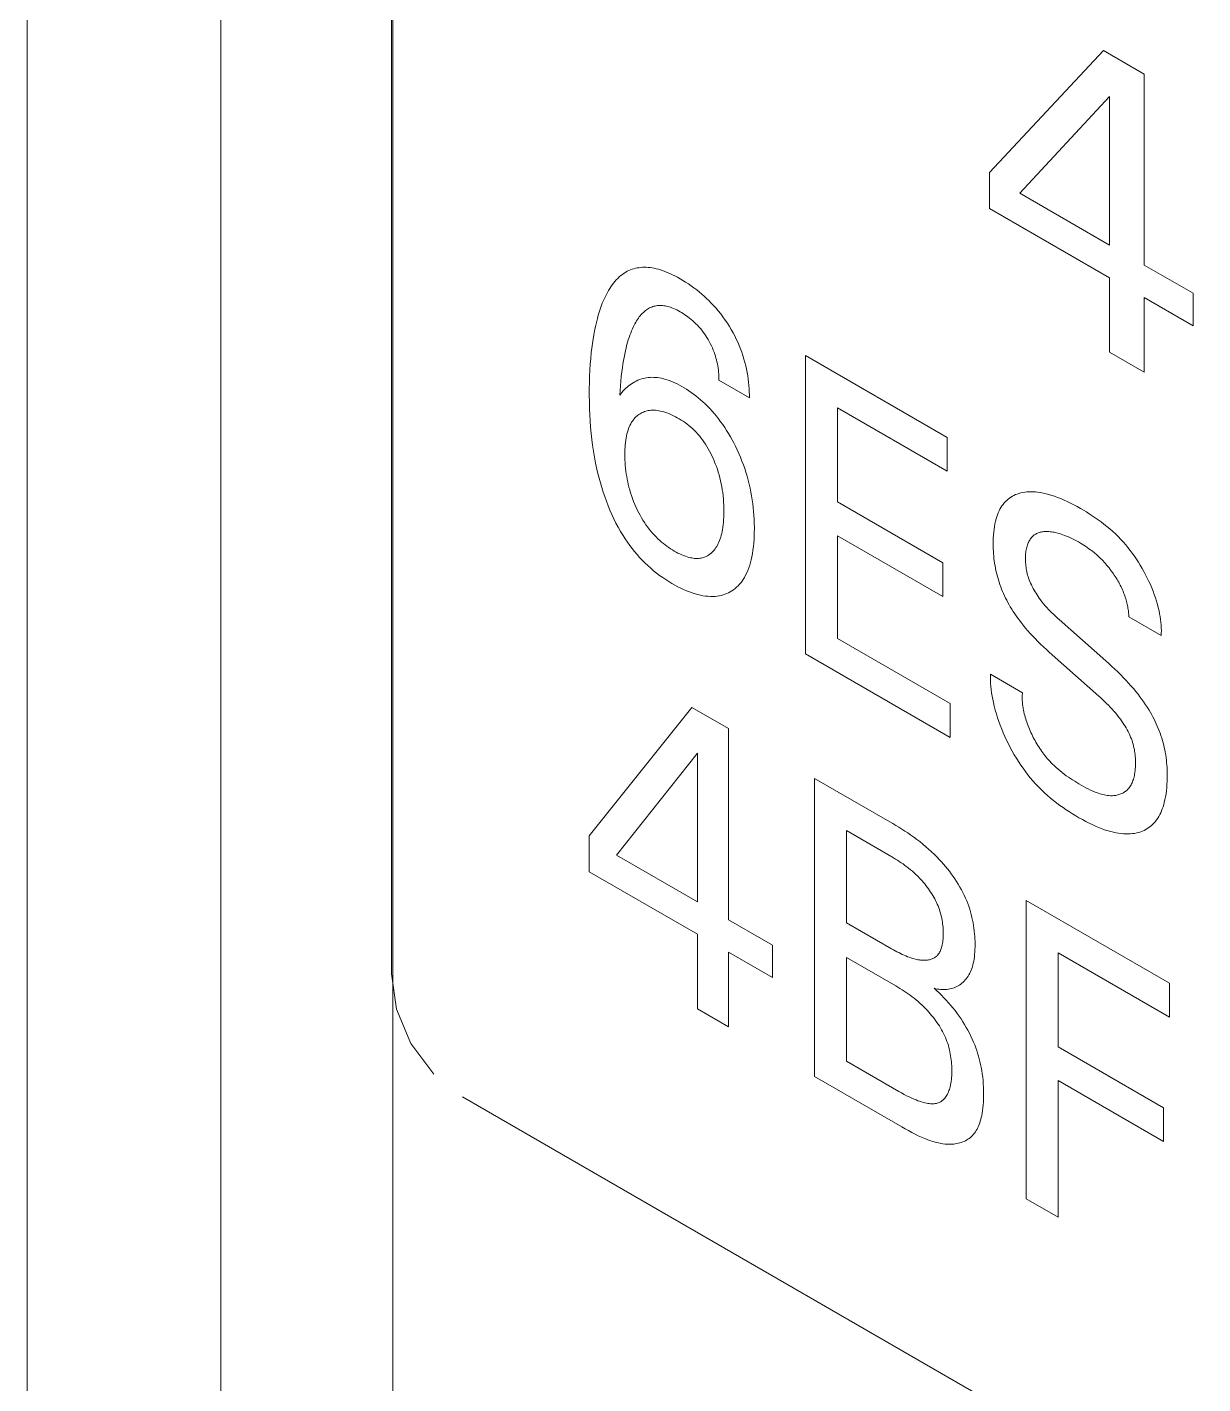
# Model space of a CAD drawing. Header units: inches. Extents: x 67578 to 72421, y -34894 to -31675.
# Drawn here: x 69238.92 to 69246.6, y -33395.73 to -33386.87 of the extents above; entities that cross this region are included whole.
import ezdxf

# ---------------------------------------------------------------- set-up
doc = ezdxf.new("R2010")
doc.units = ezdxf.units.IN
doc.header["$MEASUREMENT"] = 0

# ---------------------------------------------------------------- blocks, each defined once
blk = doc.blocks.new('ET200S')
at = {"lineweight": 0}
for p, q in [((64.7269, -33.3791), (64.7269, 36.9319)), ((65.428, 36.9285), (65.428, -28.555)), ((65.434, -33.3791), (65.434, 36.9319)), ((63.9314, -23.4709), (63.9314, -32.9199)), ((67.8846, -25.2636), (68.3522, -24.7628)), ((68.3522, -24.7628), (68.5198, -24.8596)), ((68.5198, -24.8596), (68.5198, -25.6442)), ((68.3778, -24.952), (68.0087, -25.3491)), ((68.3778, -25.5622), (68.3778, -24.952)), ((67.8846, -25.4112), (67.8846, -25.2636)), ((68.0087, -25.3491), (68.3778, -25.5622)), ((68.3778, -25.6959), (67.8846, -25.4112)), ((68.5198, -25.6442), (68.7205, -25.7601)), ((68.3778, -26.0023), (68.3778, -25.6959)), ((68.7205, -25.8938), (68.5198, -25.7779)), ((68.5198, -25.7779), (68.5198, -26.0843)), ((68.7205, -25.7601), (68.7205, -25.8938)), ((67.1289, -26.0161), (67.7107, -26.352)), ((67.1289, -27.2409), (67.1289, -26.0161)), ((68.5198, -26.0843), (68.3778, -26.0023)), ((66.8982, -26.1893), (66.773, -26.1171)), ((67.7107, -26.4909), (67.2595, -26.2304)), ((67.2595, -26.2304), (67.2595, -26.6167)), ((67.7107, -26.352), (67.7107, -26.4909)), ((67.2595, -26.6167), (67.6931, -26.867)), ((67.6931, -27.0059), (67.2595, -26.7555)), ((67.2595, -26.7555), (67.2595, -27.1774)), ((67.6931, -26.867), (67.6931, -27.0059)), ((68.1701, -27.0999), (68.3622, -27.2698)), ((68.5896, -27.1658), (68.457, -27.0893)), ((67.2595, -27.1774), (67.7229, -27.4449)), ((67.7229, -27.5838), (67.1289, -27.2409)), ((68.3338, -27.4149), (68.1417, -27.2449)), ((67.8887, -27.3245), (68.0199, -27.4003)), ((66.2406, -27.9887), (66.6614, -27.4609)), ((66.6614, -27.4609), (66.8123, -27.548)), ((67.7229, -27.4449), (67.7229, -27.5838)), ((66.8123, -27.548), (66.8123, -28.3327)), ((66.6844, -27.6486), (66.3522, -28.0671)), ((66.6844, -28.2588), (66.6844, -27.6486)), ((67.1661, -27.7523), (67.4753, -27.9308)), ((67.1661, -28.977), (67.1661, -27.7523)), ((67.2967, -27.9665), (67.2967, -28.345)), ((66.2406, -28.1363), (66.2406, -27.9887)), ((66.3522, -28.0671), (66.6844, -28.2588)), ((66.6844, -28.3925), (66.2406, -28.1363)), ((68.0355, -28.2542), (68.6234, -28.5936)), ((68.0355, -29.4789), (68.0355, -28.2542)), ((66.8123, -28.3327), (66.9929, -28.4369)), ((67.2967, -28.345), (67.4825, -28.4522)), ((66.6844, -28.6989), (66.6844, -28.3925)), ((66.8123, -28.4663), (66.8123, -28.7727)), ((66.9929, -28.5706), (66.8123, -28.4663)), ((66.9929, -28.4369), (66.9929, -28.5706)), ((68.6234, -28.7325), (68.166, -28.4684)), ((68.166, -28.4684), (68.166, -28.8547)), ((67.2967, -28.4873), (67.2967, -28.9135)), ((65.4485, -28.7001), (65.428, -28.555)), ((68.6234, -28.5936), (68.6234, -28.7325)), ((65.5079, -28.8415), (65.4485, -28.7001)), ((66.8123, -28.7727), (66.6844, -28.6989)), ((65.6018, -28.9671), (65.5079, -28.8415)), ((68.166, -28.8547), (68.5997, -29.1051)), ((67.2967, -28.9135), (67.5125, -29.0381)), ((67.524, -29.1836), (67.1661, -28.977)), ((68.5997, -29.2439), (68.166, -28.9936)), ((68.166, -28.9936), (68.166, -29.5543)), ((65.7194, -29.0597), (75.6189, -34.7751)), ((68.5997, -29.1051), (68.5997, -29.2439)), ((68.166, -29.5543), (68.0355, -29.4789))]:
    blk.add_line(p, q, dxfattribs=at)
for points in [[(66.8982, -26.1893), (66.8981, -26.177), (66.8978, -26.1645), (66.8971, -26.1517), (66.8962, -26.1388), (66.8949, -26.1256), (66.8933, -26.1124), (66.8914, -26.099), (66.8891, -26.0854), (66.8864, -26.0716), (66.8834, -26.0578), (66.8799, -26.0438), (66.876, -26.0299), (66.8717, -26.0158), (66.867, -26.0018), (66.8618, -25.9878), (66.8565, -25.9744), (66.8507, -25.9612), (66.8445, -25.9479), (66.838, -25.9348), (66.8311, -25.9219), (66.8239, -25.909), (66.8163, -25.8964), (66.8078, -25.8829), (66.7989, -25.8697), (66.7897, -25.8568), (66.7802, -25.8443), (66.7704, -25.8321), (66.7604, -25.8203), (66.7512, -25.8099), (66.7417, -25.7999), (66.7322, -25.7902), (66.7224, -25.7809), (66.7126, -25.7719), (66.7027, -25.7632), (66.6928, -25.7549), (66.6816, -25.7459), (66.6703, -25.7374), (66.659, -25.7292), (66.6476, -25.7214), (66.6363, -25.714), (66.6248, -25.707), (66.6134, -25.7003), (66.6029, -25.6944), (66.5924, -25.6889), (66.5819, -25.6836), (66.5714, -25.6788), (66.561, -25.6742), (66.5506, -25.6701), (66.5417, -25.6669), (66.5329, -25.664), (66.5242, -25.6614), (66.5155, -25.6591), (66.5069, -25.6572), (66.4984, -25.6556), (66.49, -25.6544), (66.4821, -25.6536), (66.4743, -25.6532), (66.4666, -25.6531), (66.459, -25.6533), (66.4516, -25.6539), (66.4442, -25.6548), (66.437, -25.656), (66.4299, -25.6575), (66.423, -25.6594), (66.4162, -25.6615), (66.4095, -25.664), (66.403, -25.6667), (66.3967, -25.6698), (66.3906, -25.6731), (66.3834, -25.6775), (66.3765, -25.6823), (66.3698, -25.6875), (66.3633, -25.693), (66.3571, -25.6989), (66.3511, -25.7051), (66.3454, -25.7116), (66.3398, -25.7184), (66.3345, -25.7255), (66.3293, -25.7329), (66.3244, -25.7405), (66.3196, -25.7483), (66.315, -25.7563), (66.3093, -25.7671), (66.3039, -25.7781), (66.2988, -25.7895), (66.294, -25.8011), (66.2894, -25.813), (66.2851, -25.8252), (66.2811, -25.8376), (66.2773, -25.8502), (66.2737, -25.863), (66.2695, -25.8796), (66.2656, -25.8965), (66.2621, -25.9137), (66.2588, -25.9311), (66.2559, -25.9488), (66.2533, -25.9668), (66.251, -25.9849), (66.2489, -26.0032), (66.2465, -26.0273), (66.2446, -26.0516), (66.2431, -26.0762), (66.2419, -26.101), (66.2411, -26.1261), (66.2407, -26.1514), (66.2406, -26.1768), (66.2409, -26.2081)], [(66.3658, -26.1788), (66.367, -26.1594), (66.3684, -26.1401), (66.37, -26.1209), (66.3719, -26.1019), (66.3741, -26.0831), (66.3765, -26.0644), (66.3786, -26.0505), (66.3808, -26.0367), (66.3833, -26.0231), (66.3859, -26.0097), (66.3888, -25.9964), (66.3919, -25.9834), (66.3952, -25.9705), (66.398, -25.9608), (66.4009, -25.9512), (66.4039, -25.9417), (66.4072, -25.9324), (66.4106, -25.9233), (66.4142, -25.9143), (66.4179, -25.9056), (66.4219, -25.897), (66.425, -25.8909), (66.4281, -25.8849), (66.4314, -25.879), (66.4348, -25.8733), (66.4383, -25.8677), (66.442, -25.8623), (66.4458, -25.8571), (66.4497, -25.8521), (66.4539, -25.8473), (66.4581, -25.8427), (66.4626, -25.8384), (66.4672, -25.8343), (66.4721, -25.8305), (66.4759, -25.8277), (66.4799, -25.8251), (66.484, -25.8226), (66.4882, -25.8204), (66.4925, -25.8183), (66.4969, -25.8165), (66.5015, -25.8149), (66.5061, -25.8134), (66.5108, -25.8123), (66.5156, -25.8113), (66.5205, -25.8106), (66.5256, -25.8101), (66.5307, -25.81), (66.5359, -25.81), (66.5411, -25.8104), (66.5463, -25.811), (66.5517, -25.8118), (66.5571, -25.8129), (66.5626, -25.8142), (66.5681, -25.8158), (66.5737, -25.8176), (66.5802, -25.8199), (66.5868, -25.8226), (66.5934, -25.8255), (66.6001, -25.8286), (66.6067, -25.832), (66.6134, -25.8357), (66.6199, -25.8395), (66.6264, -25.8435), (66.6329, -25.8478), (66.6394, -25.8523), (66.6458, -25.857), (66.6523, -25.8619), (66.6586, -25.8671), (66.6653, -25.8728), (66.6718, -25.8787), (66.6783, -25.8849), (66.6846, -25.8914), (66.6909, -25.8981), (66.697, -25.9052), (66.7026, -25.9121), (66.7082, -25.9193), (66.7135, -25.9266), (66.7187, -25.9342), (66.7236, -25.9419), (66.7284, -25.9498), (66.7332, -25.9583), (66.7377, -25.9668), (66.742, -25.9755), (66.746, -25.9842), (66.7498, -25.993), (66.7532, -26.0018), (66.756, -26.0099), (66.7586, -26.0179), (66.761, -26.0259), (66.7631, -26.0339), (66.765, -26.0418), (66.7666, -26.0497), (66.7681, -26.0576), (66.7695, -26.0664), (66.7706, -26.0752), (66.7715, -26.0838), (66.7722, -26.0923), (66.7727, -26.1007), (66.773, -26.109), (66.773, -26.1171)], [(66.9182, -26.7032), (66.9176, -26.6877), (66.9167, -26.6721), (66.9155, -26.6563), (66.914, -26.6403), (66.9121, -26.6242), (66.9099, -26.608), (66.9073, -26.5922), (66.9044, -26.5762), (66.9011, -26.5602), (66.8974, -26.544), (66.8934, -26.5278), (66.8889, -26.5115), (66.8839, -26.4952), (66.8789, -26.4798), (66.8735, -26.4644), (66.8676, -26.449), (66.8615, -26.4336), (66.8549, -26.4183), (66.848, -26.4031), (66.8407, -26.3879), (66.8341, -26.3748), (66.8271, -26.3618), (66.82, -26.3489), (66.8125, -26.3362), (66.8048, -26.3236), (66.7968, -26.3113), (66.7886, -26.2992), (66.7801, -26.2873), (66.7716, -26.276), (66.7628, -26.265), (66.7539, -26.2543), (66.7447, -26.2439), (66.7354, -26.2338), (66.7259, -26.224), (66.7163, -26.2146), (66.7066, -26.2055), (66.6972, -26.1972), (66.6877, -26.1892), (66.6782, -26.1815), (66.6686, -26.1742), (66.659, -26.1672), (66.6493, -26.1605), (66.6396, -26.1542), (66.6299, -26.1482), (66.6201, -26.1425), (66.6107, -26.1373), (66.6013, -26.1325), (66.5919, -26.1279), (66.5825, -26.1238), (66.5732, -26.12), (66.5639, -26.1166), (66.5548, -26.1136), (66.5456, -26.1111), (66.5366, -26.109), (66.5287, -26.1075), (66.5208, -26.1063), (66.513, -26.1056), (66.5054, -26.1052), (66.4978, -26.1051), (66.4904, -26.1054), (66.4831, -26.106), (66.4759, -26.107), (66.4689, -26.1082), (66.462, -26.1098), (66.4546, -26.1119), (66.4475, -26.1144), (66.4405, -26.1172), (66.4336, -26.1203), (66.427, -26.1238), (66.4205, -26.1275), (66.4142, -26.1315), (66.408, -26.1358), (66.402, -26.1404), (66.3962, -26.1452), (66.3904, -26.1503), (66.3847, -26.1558), (66.3795, -26.1612), (66.3746, -26.167), (66.3701, -26.1728), (66.3658, -26.1788)], [(66.2409, -26.2081), (66.2416, -26.2333), (66.2426, -26.2587), (66.2441, -26.2843), (66.246, -26.3101), (66.2484, -26.3362), (66.2511, -26.36), (66.2542, -26.384), (66.2578, -26.4082), (66.2619, -26.4326), (66.2666, -26.4572), (66.2719, -26.4819), (66.2763, -26.5006), (66.281, -26.5194), (66.2862, -26.5383), (66.2917, -26.5572), (66.2977, -26.5762), (66.3041, -26.5951), (66.311, -26.6141), (66.3179, -26.6322), (66.3253, -26.6501), (66.3331, -26.668), (66.3414, -26.6858), (66.3502, -26.7034), (66.3594, -26.7208), (66.3691, -26.738), (66.3793, -26.7549), (66.3881, -26.7686), (66.3973, -26.7821), (66.4068, -26.7954), (66.4166, -26.8083), (66.4266, -26.8209), (66.4368, -26.8331), (66.4473, -26.8449), (66.458, -26.8563), (66.4688, -26.8673), (66.4807, -26.8786), (66.4927, -26.8894), (66.5049, -26.8997), (66.5172, -26.9095), (66.5296, -26.9188), (66.542, -26.9277), (66.5545, -26.936), (66.567, -26.944), (66.5796, -26.9515), (66.5917, -26.9584), (66.6038, -26.9649), (66.6159, -26.971), (66.6279, -26.9766), (66.6399, -26.9818), (66.6519, -26.9865), (66.6637, -26.9907), (66.6755, -26.9945), (66.6862, -26.9974), (66.6968, -26.9999), (66.7074, -27.0019), (66.7177, -27.0035), (66.728, -27.0045), (66.7381, -27.0051), (66.748, -27.0051), (66.7577, -27.0046), (66.7661, -27.0037), (66.7742, -27.0024), (66.7822, -27.0006), (66.7901, -26.9985), (66.7977, -26.996), (66.8051, -26.993), (66.8123, -26.9897), (66.8194, -26.986), (66.8262, -26.9819), (66.8329, -26.9773), (66.8393, -26.9723), (66.8456, -26.967), (66.8515, -26.9613), (66.8573, -26.9552), (66.8627, -26.9488), (66.8679, -26.942), (66.8728, -26.9349), (66.8775, -26.9274), (66.8826, -26.9181), (66.8874, -26.9084), (66.8918, -26.8982), (66.8958, -26.8877), (66.8994, -26.8768), (66.9027, -26.8655), (66.9056, -26.854), (66.9082, -26.8422), (66.9108, -26.8286), (66.9129, -26.8147), (66.9147, -26.8005), (66.9161, -26.7861), (66.9172, -26.7714), (66.9179, -26.7565), (66.9184, -26.7415), (66.9185, -26.7262), (66.9182, -26.7032)], [(66.449, -26.2546), (66.4534, -26.252), (66.458, -26.2497), (66.4628, -26.2476), (66.4676, -26.2457), (66.4726, -26.2441), (66.4777, -26.2428), (66.4829, -26.2417), (66.4882, -26.2409), (66.4936, -26.2404), (66.5, -26.2401), (66.5065, -26.2402), (66.513, -26.2406), (66.5197, -26.2413), (66.5265, -26.2424), (66.5334, -26.2437), (66.5403, -26.2454), (66.5473, -26.2473), (66.555, -26.2498), (66.5628, -26.2526), (66.5706, -26.2557), (66.5784, -26.259), (66.5863, -26.2627), (66.5942, -26.2667), (66.6021, -26.271), (66.61, -26.2755), (66.618, -26.2804), (66.6261, -26.2856), (66.634, -26.2911), (66.642, -26.2969), (66.6499, -26.3031), (66.6577, -26.3096), (66.6654, -26.3166), (66.6725, -26.3234), (66.6794, -26.3305), (66.6862, -26.338), (66.6928, -26.3457), (66.6993, -26.3537), (66.7056, -26.362), (66.7116, -26.3705), (66.7177, -26.3795), (66.7235, -26.3888), (66.729, -26.3982), (66.7343, -26.4078), (66.7393, -26.4175), (66.7441, -26.4273), (66.7487, -26.4372), (66.7536, -26.4486), (66.7582, -26.46), (66.7625, -26.4714), (66.7665, -26.4829), (66.7701, -26.4943), (66.7735, -26.5057), (66.7768, -26.518), (66.7797, -26.5303), (66.7824, -26.5425), (66.7847, -26.5546), (66.7867, -26.5666), (66.7884, -26.5785), (66.79, -26.5918), (66.7912, -26.6048), (66.7922, -26.6177), (66.7928, -26.6305), (66.7932, -26.6432), (66.7933, -26.6557), (66.7932, -26.6669), (66.7929, -26.678), (66.7924, -26.689), (66.7916, -26.6998), (66.7905, -26.7104), (66.7892, -26.7208), (66.7876, -26.731), (66.7861, -26.7388), (66.7844, -26.7464), (66.7826, -26.7539), (66.7805, -26.7611), (66.7783, -26.7682), (66.7758, -26.7751), (66.7731, -26.7817), (66.7702, -26.7881), (66.7673, -26.7938), (66.7641, -26.7993), (66.7608, -26.8045), (66.7573, -26.8095), (66.7536, -26.8143), (66.7497, -26.8188), (66.7456, -26.823), (66.7412, -26.827), (66.7352, -26.8318)], [(66.7352, -26.8318), (66.7307, -26.8349), (66.7261, -26.8378), (66.7212, -26.8403), (66.7163, -26.8425), (66.7111, -26.8444), (66.7058, -26.846), (66.7004, -26.8472), (66.6951, -26.8481), (66.6898, -26.8486), (66.6844, -26.8489), (66.6788, -26.8488), (66.6732, -26.8485), (66.6674, -26.8479), (66.6616, -26.847), (66.6558, -26.8458), (66.6498, -26.8444), (66.6425, -26.8423), (66.6351, -26.8399), (66.6276, -26.8371), (66.6201, -26.834), (66.6125, -26.8305), (66.6049, -26.8268), (66.5973, -26.8228), (66.5897, -26.8185), (66.5822, -26.814), (66.5747, -26.8093), (66.5672, -26.8043), (66.5597, -26.799), (66.5522, -26.7935), (66.5448, -26.7877), (66.5375, -26.7816), (66.5302, -26.7753), (66.5227, -26.7682), (66.5152, -26.7608), (66.5078, -26.7532), (66.5006, -26.7452), (66.4935, -26.7369), (66.4866, -26.7284), (66.48, -26.7196), (66.4734, -26.7104), (66.467, -26.701), (66.4609, -26.6914), (66.455, -26.6817), (66.4494, -26.6717), (66.444, -26.6617), (66.4388, -26.6515), (66.4331, -26.6396), (66.4278, -26.6275), (66.4228, -26.6154), (66.4181, -26.6033), (66.4138, -26.5911), (66.4099, -26.579), (66.4066, -26.5678), (66.4036, -26.5567), (66.4008, -26.5457), (66.3984, -26.5347), (66.3962, -26.5237), (66.3942, -26.5129), (66.3925, -26.5021), (66.3909, -26.4901), (66.3896, -26.4783), (66.3885, -26.4666), (66.3877, -26.455), (66.3871, -26.4435), (66.3868, -26.4322), (66.3867, -26.4209), (66.3869, -26.411), (66.3872, -26.4011), (66.3877, -26.3914), (66.3884, -26.3819), (66.3893, -26.3725), (66.3905, -26.3632), (66.392, -26.3542), (66.3937, -26.3454), (66.3954, -26.3376), (66.3974, -26.3301), (66.3996, -26.3228), (66.4021, -26.3157), (66.4048, -26.3088), (66.4077, -26.3023), (66.4109, -26.2959), (66.4144, -26.2899), (66.4175, -26.2851), (66.4209, -26.2804), (66.4244, -26.276), (66.4281, -26.2718), (66.4319, -26.2679), (66.4359, -26.2642), (66.4401, -26.2608), (66.4445, -26.2576), (66.449, -26.2546)], [(68.5896, -27.1658), (68.5901, -27.1552), (68.5903, -27.1443), (68.59, -27.1333), (68.5894, -27.1221), (68.5884, -27.1108), (68.5871, -27.0993), (68.5854, -27.0877), (68.5833, -27.076), (68.5809, -27.0642), (68.5778, -27.0509), (68.5743, -27.0375), (68.5703, -27.024), (68.566, -27.0105), (68.5614, -26.997), (68.5563, -26.9834), (68.5509, -26.9699), (68.5452, -26.9565), (68.5391, -26.943), (68.5326, -26.9295), (68.5259, -26.9162), (68.5188, -26.903), (68.5115, -26.8899), (68.5039, -26.877), (68.496, -26.8643), (68.4879, -26.8518), (68.4796, -26.8396), (68.471, -26.8275), (68.4622, -26.8158), (68.4532, -26.8044), (68.4441, -26.7932), (68.4347, -26.7825), (68.4238, -26.7705), (68.4127, -26.759), (68.4014, -26.7479), (68.3899, -26.7373), (68.3783, -26.7271), (68.3666, -26.7172), (68.3547, -26.7078), (68.3428, -26.6987), (68.3308, -26.6899), (68.3187, -26.6815), (68.3066, -26.6734), (68.2944, -26.6655), (68.2823, -26.658), (68.2702, -26.6507), (68.2581, -26.6437), (68.2445, -26.6361), (68.2309, -26.6288), (68.2175, -26.6219), (68.204, -26.6153), (68.1906, -26.6091), (68.1773, -26.6034), (68.164, -26.5981), (68.1521, -26.5938), (68.1402, -26.5898), (68.1284, -26.5863), (68.1167, -26.5832), (68.105, -26.5806), (68.0935, -26.5785), (68.0822, -26.5769), (68.073, -26.576), (68.0639, -26.5754), (68.055, -26.5752), (68.0462, -26.5754), (68.0375, -26.5759), (68.029, -26.5769), (68.0206, -26.5783), (68.0125, -26.5801), (68.0053, -26.582), (67.9983, -26.5843), (67.9915, -26.587), (67.9849, -26.59), (67.9785, -26.5934), (67.9722, -26.5971), (67.9662, -26.6012), (67.9605, -26.6056), (67.955, -26.6105), (67.9497, -26.6157), (67.9447, -26.6212), (67.94, -26.6271), (67.9356, -26.6334), (67.9314, -26.64), (67.9275, -26.6469), (67.9239, -26.6541), (67.9205, -26.6616), (67.9174, -26.6694), (67.9146, -26.6774), (67.912, -26.6856), (67.9092, -26.6961), (67.9068, -26.707), (67.9048, -26.7181), (67.9031, -26.7295), (67.9017, -26.7412), (67.9007, -26.7531), (67.9, -26.7652), (67.8996, -26.7775), (67.8995, -26.79)], [(68.1701, -27.0999), (68.1628, -27.0933), (68.1555, -27.0866), (68.1483, -27.0798), (68.1411, -27.0728), (68.134, -27.0656), (68.127, -27.0582), (68.12, -27.0507), (68.1132, -27.0429), (68.1065, -27.0349), (68.0999, -27.0267), (68.0934, -27.0183), (68.0888, -27.0119), (68.0843, -27.0055), (68.0798, -26.9989), (68.0755, -26.9922), (68.0714, -26.9855), (68.0674, -26.9786), (68.0636, -26.9717), (68.0599, -26.9648), (68.0564, -26.9577), (68.0532, -26.9507), (68.0502, -26.9436), (68.0474, -26.9364), (68.0451, -26.93), (68.043, -26.9235), (68.0411, -26.917), (68.0395, -26.9106), (68.038, -26.9041), (68.0366, -26.8977), (68.0355, -26.8914), (68.0345, -26.885), (68.0337, -26.8788), (68.0331, -26.8726), (68.0326, -26.8664), (68.0323, -26.8604), (68.0321, -26.8544), (68.032, -26.8482), (68.0322, -26.8422), (68.0324, -26.8363), (68.0329, -26.8304), (68.0334, -26.8247), (68.0342, -26.8192), (68.0351, -26.8137), (68.0362, -26.8084), (68.0374, -26.8032), (68.0388, -26.7982), (68.0404, -26.7933), (68.042, -26.789), (68.0437, -26.7849), (68.0456, -26.7809), (68.0476, -26.777), (68.0497, -26.7733), (68.052, -26.7698), (68.0544, -26.7664), (68.057, -26.7632), (68.0597, -26.7602), (68.0625, -26.7574), (68.0655, -26.7548), (68.0684, -26.7526), (68.0715, -26.7505), (68.0747, -26.7486), (68.0779, -26.7468), (68.0813, -26.7453), (68.0848, -26.7439), (68.0883, -26.7427), (68.092, -26.7416), (68.0957, -26.7407), (68.0995, -26.74), (68.1033, -26.7394), (68.1072, -26.7389), (68.1123, -26.7385), (68.1175, -26.7383), (68.1228, -26.7383), (68.1281, -26.7386), (68.1336, -26.739), (68.139, -26.7397), (68.1445, -26.7405), (68.1501, -26.7415), (68.1571, -26.743), (68.1642, -26.7448), (68.1714, -26.7468), (68.1786, -26.7491), (68.1858, -26.7516), (68.1931, -26.7543), (68.2004, -26.7572), (68.2086, -26.7607), (68.2168, -26.7644), (68.225, -26.7683), (68.2333, -26.7724), (68.2415, -26.7768), (68.2498, -26.7813), (68.2581, -26.7861), (68.2651, -26.7903), (68.2721, -26.7946), (68.2791, -26.7992), (68.2861, -26.8039), (68.293, -26.8088), (68.3, -26.8139), (68.3069, -26.8192), (68.3159, -26.8265), (68.3247, -26.8341)], [(67.8995, -26.79), (67.8996, -26.7996), (67.8999, -26.8094), (67.9003, -26.8192), (67.9009, -26.8291), (67.9018, -26.8391), (67.9028, -26.8492), (67.9041, -26.8593), (67.9056, -26.8696), (67.9073, -26.8799), (67.9091, -26.8893), (67.911, -26.8988), (67.9132, -26.9082), (67.9156, -26.9178), (67.9182, -26.9274), (67.921, -26.9369), (67.924, -26.9466), (67.9273, -26.9562), (67.9308, -26.9658), (67.9343, -26.9751), (67.9381, -26.9843), (67.942, -26.9936), (67.9462, -27.0028), (67.9506, -27.0119), (67.9551, -27.0209), (67.9598, -27.0299), (67.9648, -27.0388), (67.9698, -27.0476), (67.9757, -27.0572), (67.9817, -27.0667), (67.9879, -27.076), (67.9943, -27.0852), (68.0008, -27.0942), (68.0074, -27.1031), (68.0142, -27.1119), (68.0234, -27.1234), (68.0328, -27.1347), (68.0423, -27.1458), (68.0519, -27.1566), (68.0616, -27.1672), (68.0715, -27.1776), (68.083, -27.1895), (68.0945, -27.201), (68.1062, -27.2123), (68.118, -27.2234), (68.1298, -27.2343), (68.1417, -27.2449)], [(68.3247, -26.8341), (68.33, -26.8389), (68.3352, -26.8438), (68.3404, -26.8488), (68.3456, -26.8539), (68.3507, -26.8592), (68.3557, -26.8647), (68.3607, -26.8702), (68.3657, -26.8759), (68.3706, -26.8817), (68.3754, -26.8877), (68.3801, -26.8937), (68.3847, -26.8999), (68.3893, -26.9061), (68.3933, -26.9117), (68.3972, -26.9174), (68.401, -26.9232), (68.4047, -26.9291), (68.4083, -26.935), (68.4118, -26.9409), (68.4152, -26.947), (68.4185, -26.9531), (68.4217, -26.9592), (68.4248, -26.9654), (68.4276, -26.9714), (68.4303, -26.9775), (68.4329, -26.9835), (68.4353, -26.9896), (68.4377, -26.9958), (68.4399, -27.0019), (68.4419, -27.008), (68.4439, -27.0142), (68.4457, -27.0203), (68.4473, -27.0264), (68.4487, -27.0318), (68.45, -27.0372), (68.4512, -27.0426), (68.4522, -27.048), (68.4532, -27.0533), (68.454, -27.0586), (68.4548, -27.0638), (68.4554, -27.069), (68.456, -27.0742), (68.4564, -27.0793), (68.4567, -27.0843), (68.457, -27.0893)], [(68.6146, -27.7375), (68.6144, -27.7276), (68.6141, -27.7176), (68.6137, -27.7076), (68.613, -27.6974), (68.6121, -27.6871), (68.611, -27.6768), (68.6097, -27.6663), (68.6081, -27.6558), (68.6063, -27.6452), (68.6045, -27.6355), (68.6024, -27.6258), (68.6001, -27.616), (68.5976, -27.6062), (68.5948, -27.5964), (68.5918, -27.5865), (68.5886, -27.5766), (68.5852, -27.5667), (68.5815, -27.5568), (68.5777, -27.5472), (68.5737, -27.5376), (68.5695, -27.5281), (68.5651, -27.5186), (68.5605, -27.5092), (68.5557, -27.4999), (68.5507, -27.4906), (68.5455, -27.4814), (68.5402, -27.4724), (68.5331, -27.4609), (68.5258, -27.4497), (68.5183, -27.4387), (68.5105, -27.4278), (68.5026, -27.4172), (68.4945, -27.4068), (68.485, -27.3949), (68.4753, -27.3833), (68.4655, -27.3719), (68.4555, -27.3608), (68.4454, -27.3499), (68.4352, -27.3392), (68.4233, -27.3271), (68.4112, -27.3152), (68.3991, -27.3035), (68.3869, -27.2921), (68.3746, -27.2808), (68.3622, -27.2698)], [(67.8887, -27.3245), (67.8884, -27.3366), (67.8885, -27.349), (67.889, -27.3616), (67.89, -27.3744), (67.8913, -27.3874), (67.893, -27.4006), (67.8951, -27.4139), (67.8976, -27.4274), (67.9004, -27.4409), (67.9041, -27.4563), (67.9081, -27.4718), (67.9126, -27.4874), (67.9175, -27.503), (67.9228, -27.5186), (67.9285, -27.5343), (67.9346, -27.5499), (67.9411, -27.5655), (67.9478, -27.5807), (67.9548, -27.5959), (67.9622, -27.6109), (67.9699, -27.6258), (67.9779, -27.6405), (67.9862, -27.655), (67.9948, -27.6694), (68.0037, -27.6835), (68.0128, -27.6973), (68.0222, -27.7109), (68.0318, -27.7241), (68.0417, -27.7371), (68.0518, -27.7496), (68.0622, -27.7618), (68.0738, -27.7749), (68.0857, -27.7874), (68.0978, -27.7995), (68.1101, -27.8112), (68.1225, -27.8224), (68.1351, -27.8332), (68.1478, -27.8436), (68.1607, -27.8535), (68.1736, -27.8632), (68.1866, -27.8724), (68.1997, -27.8813), (68.2127, -27.8898), (68.2258, -27.8981), (68.2389, -27.906), (68.252, -27.9136), (68.2662, -27.9216), (68.2804, -27.9292), (68.2945, -27.9364), (68.3086, -27.9432), (68.3226, -27.9495), (68.3366, -27.9553), (68.3505, -27.9606), (68.3613, -27.9644), (68.3721, -27.9678), (68.3829, -27.9708), (68.3935, -27.9735), (68.4041, -27.9758), (68.4145, -27.9776), (68.4249, -27.979), (68.4351, -27.9799), (68.4445, -27.9804), (68.4537, -27.9804), (68.4628, -27.98), (68.4718, -27.9792), (68.4805, -27.978), (68.4891, -27.9763), (68.4975, -27.9741), (68.5057, -27.9715), (68.5127, -27.9688), (68.5195, -27.9658), (68.5261, -27.9624), (68.5325, -27.9586), (68.5387, -27.9545), (68.5447, -27.9501), (68.5504, -27.9453), (68.5559, -27.9401), (68.5612, -27.9346), (68.5662, -27.9287), (68.571, -27.9223), (68.5756, -27.9155), (68.5799, -27.9084), (68.5839, -27.901), (68.5877, -27.8933), (68.5911, -27.8853), (68.5944, -27.877), (68.5973, -27.8685), (68.6, -27.8597), (68.6025, -27.8507), (68.6052, -27.8392), (68.6076, -27.8273), (68.6096, -27.8152), (68.6112, -27.8028), (68.6125, -27.7902), (68.6135, -27.7773), (68.6142, -27.7643), (68.6145, -27.751), (68.6146, -27.7375)], [(68.1496, -27.6999), (68.1436, -27.694), (68.1377, -27.688), (68.1318, -27.6817), (68.1261, -27.6753), (68.1214, -27.6699), (68.1169, -27.6644), (68.1124, -27.6588), (68.108, -27.6531), (68.1036, -27.6472), (68.0993, -27.6413), (68.0951, -27.6353), (68.091, -27.6291), (68.0869, -27.6229), (68.083, -27.6166), (68.0791, -27.6103), (68.0753, -27.6038), (68.0716, -27.5973), (68.068, -27.5908), (68.0645, -27.5841), (68.0612, -27.5775), (68.0579, -27.5708), (68.0547, -27.564), (68.0516, -27.5573), (68.0487, -27.5505), (68.0458, -27.5434), (68.0429, -27.5362), (68.0403, -27.5291), (68.0377, -27.522), (68.0353, -27.5148), (68.0331, -27.5077), (68.031, -27.5006), (68.0291, -27.4935), (68.0273, -27.4865), (68.0257, -27.4795), (68.0242, -27.4725), (68.0231, -27.4666), (68.0221, -27.4608), (68.0212, -27.455), (68.0205, -27.4493), (68.0199, -27.4436), (68.0194, -27.4379), (68.0191, -27.4324), (68.0189, -27.4268), (68.0188, -27.4214), (68.0189, -27.416), (68.0191, -27.4107), (68.0194, -27.4054), (68.0199, -27.4003)], [(68.3338, -27.4149), (68.3417, -27.4219), (68.3496, -27.4292), (68.3575, -27.4365), (68.3653, -27.4441), (68.373, -27.4518), (68.3806, -27.4598), (68.3882, -27.4679), (68.3956, -27.4763), (68.403, -27.4849), (68.4102, -27.4937), (68.4173, -27.5029), (68.4223, -27.5096), (68.4272, -27.5165), (68.432, -27.5235), (68.4367, -27.5305), (68.4412, -27.5377), (68.4456, -27.545), (68.4498, -27.5524), (68.4538, -27.5598), (68.4575, -27.5673), (68.4611, -27.5748), (68.4643, -27.5823), (68.4673, -27.5899), (68.4699, -27.5972), (68.4723, -27.6045), (68.4744, -27.6118), (68.4763, -27.619), (68.4779, -27.6263), (68.4794, -27.6335), (68.4806, -27.6407), (68.4816, -27.6479), (68.4825, -27.655), (68.4831, -27.6621), (68.4837, -27.6691), (68.484, -27.676), (68.4843, -27.6837), (68.4843, -27.6913), (68.4842, -27.6988), (68.4839, -27.7062), (68.4834, -27.7134), (68.4827, -27.7205), (68.4818, -27.7275), (68.4807, -27.7343), (68.4795, -27.7409), (68.4783, -27.7461), (68.4769, -27.7512), (68.4754, -27.7562), (68.4738, -27.7611), (68.472, -27.7658), (68.4701, -27.7703), (68.468, -27.7747), (68.4658, -27.7789), (68.4634, -27.7829), (68.4609, -27.7867), (68.4582, -27.7904), (68.4554, -27.7938), (68.4525, -27.797), (68.4494, -27.8), (68.4462, -27.8028), (68.4429, -27.8055), (68.4394, -27.808), (68.4359, -27.8102), (68.4322, -27.8123), (68.4284, -27.8143), (68.4244, -27.816), (68.4204, -27.8175), (68.4163, -27.8189), (68.4122, -27.8201), (68.4079, -27.8211), (68.4035, -27.8219), (68.3991, -27.8225), (68.3947, -27.823), (68.3901, -27.8233), (68.3855, -27.8234), (68.3809, -27.8233), (68.3749, -27.8229), (68.3688, -27.8222), (68.3627, -27.8213), (68.3565, -27.8201), (68.3503, -27.8187), (68.344, -27.817), (68.3376, -27.8151), (68.3312, -27.813), (68.3248, -27.8107), (68.3183, -27.8082), (68.309, -27.8043), (68.2996, -27.8), (68.2901, -27.7955), (68.2806, -27.7906), (68.2711, -27.7855), (68.2615, -27.7802), (68.252, -27.7747), (68.2432, -27.7695), (68.2345, -27.7642), (68.2257, -27.7587), (68.217, -27.7531), (68.2084, -27.7473), (68.1997, -27.7412), (68.1912, -27.735), (68.1827, -27.7285), (68.1743, -27.7217), (68.1659, -27.7147), (68.1577, -27.7075), (68.1496, -27.6999)], [(67.2967, -27.9665), (67.483, -28.0741), (67.4907, -28.0787), (67.4985, -28.0835), (67.5062, -28.0883), (67.514, -28.0933), (67.5217, -28.0985), (67.5294, -28.1038), (67.5371, -28.1093), (67.5447, -28.115), (67.5524, -28.1209), (67.56, -28.1271), (67.5675, -28.1335), (67.575, -28.1401), (67.5824, -28.147), (67.5898, -28.1542), (67.5971, -28.1616), (67.6025, -28.1674), (67.6078, -28.1734), (67.6131, -28.1795), (67.6183, -28.1857), (67.6234, -28.1921), (67.6284, -28.1986), (67.6333, -28.2053), (67.6381, -28.212), (67.6427, -28.2189), (67.6472, -28.2258), (67.6515, -28.2328), (67.6556, -28.2399), (67.6596, -28.2471), (67.6633, -28.2543), (67.6668, -28.2616), (67.6701, -28.2689), (67.6732, -28.2762), (67.676, -28.2835), (67.6786, -28.2908), (67.681, -28.2982), (67.6832, -28.3055), (67.6851, -28.3129), (67.6869, -28.3202), (67.6885, -28.3275), (67.6898, -28.3348), (67.691, -28.3421), (67.692, -28.3493), (67.6929, -28.3565), (67.6935, -28.3636), (67.694, -28.3707), (67.6943, -28.3777), (67.6945, -28.3846), (67.6945, -28.3915), (67.6944, -28.3983), (67.6941, -28.405), (67.6936, -28.4115), (67.693, -28.4179), (67.6922, -28.4242), (67.6912, -28.4303), (67.69, -28.4363), (67.6887, -28.442), (67.6874, -28.4465), (67.6861, -28.4508), (67.6846, -28.4549), (67.683, -28.4589), (67.6812, -28.4628), (67.6793, -28.4664), (67.6772, -28.4699), (67.675, -28.4732), (67.6727, -28.4763), (67.6701, -28.4792), (67.6675, -28.4818), (67.6647, -28.4843), (67.6618, -28.4865), (67.6587, -28.4885), (67.6556, -28.4904), (67.6523, -28.4921), (67.6488, -28.4935), (67.6453, -28.4949), (67.6417, -28.496), (67.638, -28.4969), (67.6342, -28.4977), (67.6303, -28.4984), (67.6263, -28.4988), (67.6223, -28.4992), (67.6182, -28.4993), (67.614, -28.4993), (67.6099, -28.4992), (67.6056, -28.499), (67.6014, -28.4986), (67.5971, -28.498), (67.5901, -28.4969), (67.5832, -28.4955), (67.5761, -28.4938), (67.5691, -28.4919), (67.562, -28.4896), (67.5548, -28.4871), (67.5477, -28.4844), (67.5405, -28.4815), (67.5333, -28.4784), (67.5261, -28.4751), (67.5188, -28.4716), (67.5116, -28.4679), (67.5043, -28.4642), (67.497, -28.4603), (67.4898, -28.4563), (67.4825, -28.4522)], [(67.6566, -28.6144), (67.6635, -28.6161), (67.6704, -28.6174), (67.6772, -28.6184), (67.6838, -28.6191), (67.6904, -28.6195), (67.6969, -28.6196), (67.7033, -28.6193), (67.7096, -28.6188), (67.7158, -28.618), (67.7219, -28.6169), (67.7278, -28.6155), (67.7336, -28.6138), (67.7393, -28.6118), (67.7448, -28.6095), (67.7502, -28.607), (67.7557, -28.604), (67.761, -28.6008), (67.7662, -28.5972), (67.7711, -28.5934), (67.7759, -28.5893), (67.7805, -28.5849), (67.7848, -28.5802), (67.789, -28.5752), (67.7929, -28.57), (67.7966, -28.5645), (67.8001, -28.5588), (67.8033, -28.5528), (67.8063, -28.5465), (67.8092, -28.5398), (67.8118, -28.5328), (67.8141, -28.5256), (67.8162, -28.5182), (67.818, -28.5105), (67.8196, -28.5026), (67.821, -28.4945), (67.8224, -28.4848), (67.8234, -28.4749), (67.8242, -28.4647), (67.8247, -28.4543), (67.825, -28.4438), (67.8251, -28.433), (67.8249, -28.4225), (67.8245, -28.4118), (67.8239, -28.401), (67.823, -28.3901), (67.8219, -28.3791), (67.8205, -28.368), (67.8189, -28.3568), (67.817, -28.3456), (67.8148, -28.3343), (67.8124, -28.3229), (67.8096, -28.3116), (67.8065, -28.3002), (67.8031, -28.2889), (67.7994, -28.2775), (67.7953, -28.2662), (67.791, -28.255), (67.7862, -28.2437), (67.7809, -28.2322), (67.7753, -28.2208), (67.7693, -28.2095), (67.763, -28.1983), (67.7564, -28.1872), (67.7495, -28.1762), (67.7424, -28.1654), (67.735, -28.1547), (67.7274, -28.1442), (67.7196, -28.1339), (67.7116, -28.1237), (67.7034, -28.1138), (67.6951, -28.1041), (67.6867, -28.0946), (67.6782, -28.0853), (67.6696, -28.0763), (67.6579, -28.0645), (67.6461, -28.0532), (67.6342, -28.0423), (67.6222, -28.0319), (67.6102, -28.0218), (67.5981, -28.0121), (67.5859, -28.0027), (67.5737, -27.9937), (67.5614, -27.985), (67.5492, -27.9765), (67.5369, -27.9684), (67.5245, -27.9604), (67.5122, -27.9527), (67.4999, -27.9452), (67.4876, -27.9379), (67.4753, -27.9308)], [(67.2967, -28.4873), (67.4999, -28.6047), (67.5083, -28.6097), (67.5167, -28.6148), (67.5251, -28.6201), (67.5335, -28.6255), (67.5419, -28.6311), (67.5503, -28.6369), (67.5586, -28.6429), (67.5669, -28.6491), (67.5752, -28.6555), (67.5835, -28.6622), (67.5917, -28.6691), (67.5998, -28.6763), (67.6079, -28.6838), (67.6159, -28.6915), (67.6238, -28.6996), (67.6297, -28.7059), (67.6355, -28.7123), (67.6413, -28.7189), (67.6469, -28.7257), (67.6525, -28.7326), (67.658, -28.7396), (67.6633, -28.7468), (67.6685, -28.7541), (67.6735, -28.7615), (67.6784, -28.769), (67.683, -28.7766), (67.6875, -28.7843), (67.6918, -28.7921), (67.6958, -28.7999), (67.6997, -28.8078), (67.7032, -28.8158), (67.7067, -28.8242), (67.7098, -28.8326), (67.7127, -28.841), (67.7154, -28.8495), (67.7177, -28.8579), (67.7199, -28.8664), (67.7218, -28.8748), (67.7234, -28.8832), (67.7249, -28.8916), (67.7261, -28.8999), (67.7272, -28.9082), (67.728, -28.9164), (67.7287, -28.9245), (67.7292, -28.9325), (67.7295, -28.9404), (67.7297, -28.9482), (67.7297, -28.9567), (67.7295, -28.965), (67.7292, -28.9732), (67.7286, -28.9812), (67.7278, -28.9891), (67.7269, -28.9968), (67.7257, -29.0043), (67.7243, -29.0116), (67.7226, -29.0188), (67.7212, -29.0241), (67.7196, -29.0293), (67.718, -29.0344), (67.7161, -29.0393), (67.7141, -29.0441), (67.7119, -29.0487), (67.7096, -29.0531), (67.707, -29.0573), (67.7043, -29.0613), (67.7014, -29.065), (67.6988, -29.068), (67.6961, -29.0707), (67.6932, -29.0733), (67.6902, -29.0757), (67.6871, -29.0779), (67.6839, -29.0799), (67.6805, -29.0818), (67.6771, -29.0833), (67.6735, -29.0847), (67.6698, -29.0859), (67.6661, -29.0869), (67.6615, -29.0877), (67.6567, -29.0882), (67.6519, -29.0885), (67.647, -29.0885), (67.6419, -29.0882), (67.6368, -29.0878), (67.6317, -29.0871), (67.6265, -29.0862), (67.6193, -29.0847), (67.6121, -29.0829), (67.6048, -29.0808), (67.5975, -29.0784), (67.5901, -29.0758), (67.5827, -29.073), (67.5753, -29.0699), (67.5649, -29.0654), (67.5544, -29.0605), (67.5439, -29.0553), (67.5335, -29.0498), (67.523, -29.0441), (67.5125, -29.0381)], [(67.524, -29.1836), (67.5376, -29.1914), (67.5512, -29.1989), (67.5648, -29.2062), (67.5785, -29.2131), (67.5921, -29.2197), (67.6057, -29.2259), (67.6192, -29.2316), (67.6287, -29.2353), (67.638, -29.2388), (67.6474, -29.2419), (67.6567, -29.2448), (67.6659, -29.2473), (67.675, -29.2495), (67.6841, -29.2514), (67.6931, -29.2529), (67.702, -29.254), (67.7108, -29.2546), (67.7176, -29.2549), (67.7243, -29.2549), (67.7309, -29.2546), (67.7374, -29.2541), (67.7439, -29.2533), (67.7502, -29.2522), (67.7564, -29.2509), (67.7625, -29.2493), (67.7685, -29.2474), (67.7743, -29.2453), (67.78, -29.2429), (67.7855, -29.2402), (67.7908, -29.2373), (67.796, -29.234), (67.801, -29.2305), (67.8058, -29.2268), (67.8104, -29.2227), (67.8148, -29.2184), (67.8189, -29.2137), (67.8229, -29.2088), (67.8266, -29.2036), (67.8302, -29.198), (67.8335, -29.1922), (67.8365, -29.1862), (67.8394, -29.1799), (67.842, -29.1733), (67.8445, -29.1666), (67.8467, -29.1596), (67.8487, -29.1524), (67.8506, -29.145), (67.8523, -29.1375), (67.8543, -29.1269), (67.856, -29.1159), (67.8574, -29.1048), (67.8585, -29.0934), (67.8593, -29.0818), (67.8598, -29.07), (67.8602, -29.0582), (67.8602, -29.0462), (67.8601, -29.033), (67.8596, -29.0198), (67.8589, -29.0064), (67.8578, -28.9929), (67.8564, -28.9793), (67.8547, -28.9656), (67.8525, -28.9517), (67.8499, -28.9377), (67.8476, -28.9266), (67.845, -28.9153), (67.8422, -28.904), (67.839, -28.8927), (67.8356, -28.8813), (67.8319, -28.8699), (67.8279, -28.8585), (67.8236, -28.8471), (67.8191, -28.8357), (67.8137, -28.8233), (67.808, -28.811), (67.802, -28.7988), (67.7957, -28.7868), (67.789, -28.7748), (67.7821, -28.7631), (67.775, -28.7515), (67.7676, -28.7401), (67.7596, -28.7285), (67.7514, -28.7172), (67.7431, -28.7061), (67.7345, -28.6952), (67.7255, -28.6844), (67.7163, -28.6737), (67.707, -28.6634), (67.6975, -28.6533), (67.6874, -28.6431), (67.6773, -28.6332), (67.667, -28.6236), (67.6566, -28.6144)]]:
    blk.add_lwpolyline(points, dxfattribs=at)

msp = doc.modelspace()

# ---------------------------------------------------------------- block references
at = {"xscale": 1.59100124616462, "yscale": 1.59100124616462, "zscale": 1.59100124616462}
msp.add_blockref('ET200S', (69137.2041, -33347.6241), dxfattribs=at)

doc.saveas('drawing.dxf')
